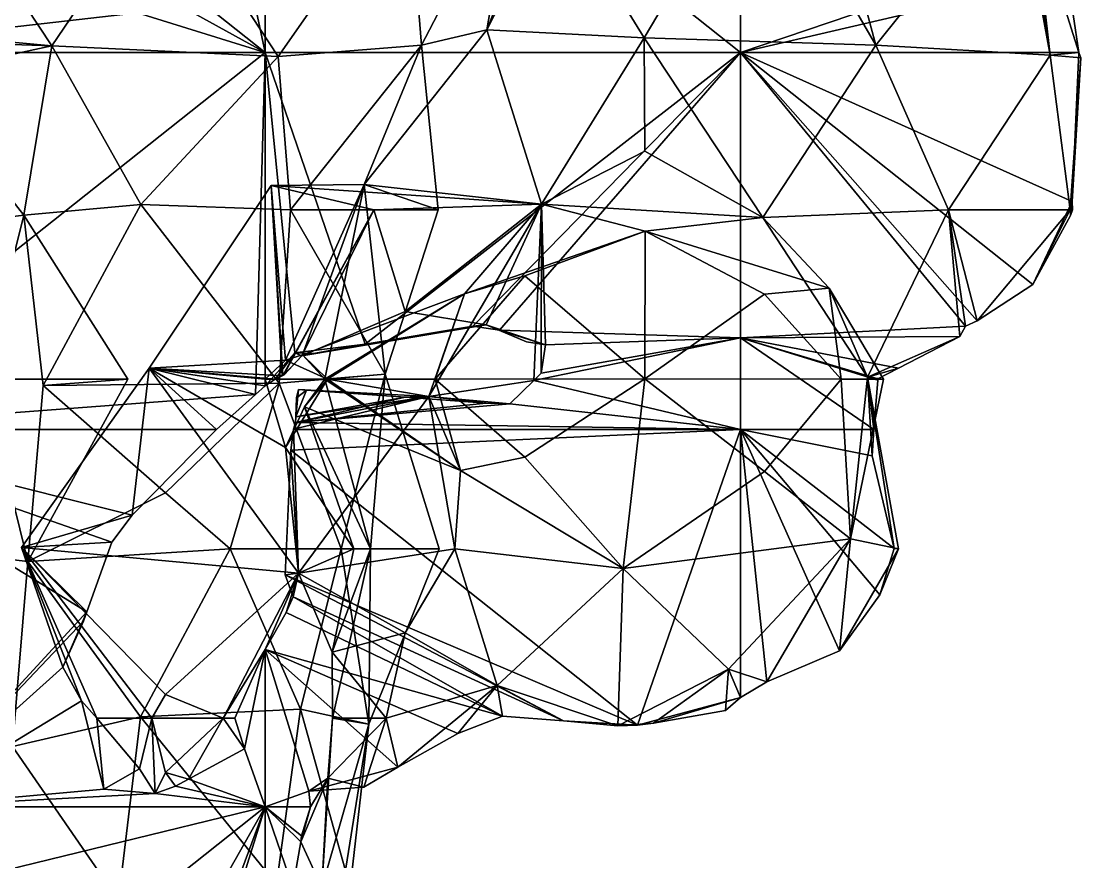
# Model space of a CAD drawing. Extents: x 290034 to 295698, y 4553723 to 4561693.
# Drawn here: x 291694.3 to 291805.8, y 4553867.1 to 4553955.6 of the extents above; entities that cross this region are included whole.
import ezdxf

# ---------------------------------------------------------------- set-up
doc = ezdxf.new("R2010")
doc.units = 0
doc.layers.add('Au_ppm_Pref_-_0_2', color=7, linetype='CONTINUOUS')

msp = doc.modelspace()

# ---------------------------------------------------------------- linework, layer by layer
at = {"layer": 'Au_ppm_Pref_-_0_2'}
for points in [[(291716.28, 4553969.71, 1876.67), (291720, 4553991.97, 1881.68), (291720, 4553952.28, 1871.32)], [(291720, 4553991.97, 1881.68), (291770, 4553991.97, 1886.51), (291770, 4553952.28, 1872.16)], [(291770, 4553952.28, 1872.16), (291720, 4553952.28, 1871.32), (291720, 4553991.97, 1881.68)], [(291805.04, 4553964.16, 1872.38), (291770, 4553952.28, 1872.16), (291770, 4553991.97, 1886.51)], [(291684.56, 4553954.14, 1847.41), (291697.54, 4553952.95, 1843.13), (291683.78, 4553973.8, 1841.72)], [(291697.54, 4553952.95, 1843.13), (291709.25, 4553970.26, 1840.81), (291683.78, 4553973.8, 1841.72)], [(291759.88, 4553953.8, 1858.58), (291771.97, 4553974.21, 1858.28), (291749.59, 4553970.48, 1857.65)], [(291784.23, 4553953.02, 1859.07), (291771.97, 4553974.21, 1858.28), (291759.88, 4553953.8, 1858.58)], [(291784.23, 4553953.02, 1859.07), (291779.32, 4553971.34, 1855.8), (291771.97, 4553974.21, 1858.28)], [(291734.98, 4553971.29, 1841.17), (291709.25, 4553970.26, 1840.81), (291721.35, 4553951.85, 1842.37)], [(291734.98, 4553971.29, 1841.17), (291721.35, 4553951.85, 1842.37), (291736.44, 4553953.05, 1846.99)], [(291734.98, 4553971.29, 1841.17), (291736.44, 4553953.05, 1846.99), (291746.29, 4553971.97, 1847.27)], [(291743.32, 4553954.66, 1853.8), (291746.29, 4553971.97, 1847.27), (291736.44, 4553953.05, 1846.99)], [(291751.84, 4553971.34, 1853.07), (291746.29, 4553971.97, 1847.27), (291743.32, 4553954.66, 1853.8)], [(291751.84, 4553971.34, 1853.07), (291743.32, 4553954.66, 1853.8), (291749.59, 4553970.48, 1857.65)], [(291784.23, 4553953.02, 1859.07), (291798.99, 4553971.47, 1858.6), (291779.32, 4553971.34, 1855.8)], [(291784.23, 4553953.02, 1859.07), (291802.58, 4553951.97, 1863.88), (291798.99, 4553971.47, 1858.6)], [(291800.38, 4553971.34, 1864.95), (291798.99, 4553971.47, 1858.6), (291802.58, 4553951.97, 1863.88)], [(291799.53, 4553971.57, 1871.09), (291802.58, 4553951.97, 1863.88), (291805.58, 4553952.28, 1868.03)], [(291799.53, 4553971.57, 1871.09), (291805.58, 4553952.28, 1868.03), (291804.39, 4553960.28, 1871.06)], [(291800.38, 4553971.34, 1864.95), (291802.58, 4553951.97, 1863.88), (291799.53, 4553971.57, 1871.09)], [(291721.35, 4553951.85, 1842.37), (291709.25, 4553970.26, 1840.81), (291697.54, 4553952.95, 1843.13)], [(291749.59, 4553970.48, 1857.65), (291743.32, 4553954.66, 1853.8), (291759.88, 4553953.8, 1858.58)], [(291712.89, 4553957.93, 1874.32), (291716.28, 4553969.71, 1876.67), (291720, 4553952.28, 1871.32)], [(291804.39, 4553960.28, 1871.06), (291770, 4553952.28, 1872.16), (291805.04, 4553964.16, 1872.38)], [(291706.57, 4553956.45, 1872.4), (291670, 4553952.28, 1864.34), (291687.88, 4553960.2, 1872.44)], [(291805.58, 4553952.28, 1868.03), (291770, 4553952.28, 1872.16), (291804.39, 4553960.28, 1871.06)], [(291712.89, 4553957.93, 1874.32), (291720, 4553952.28, 1871.32), (291710.02, 4553957.77, 1873.82)], [(291710.02, 4553957.77, 1873.82), (291720, 4553952.28, 1871.32), (291706.57, 4553956.45, 1872.4)], [(291706.57, 4553956.45, 1872.4), (291720, 4553952.28, 1871.32), (291670, 4553952.28, 1864.34)], [(291749.08, 4553936.3, 1859.07), (291743.32, 4553954.66, 1853.8), (291730.42, 4553938.38, 1852.96)], [(291743.32, 4553954.66, 1853.8), (291736.44, 4553953.05, 1846.99), (291730.42, 4553938.38, 1852.96)], [(291749.08, 4553936.3, 1859.07), (291759.88, 4553953.8, 1858.58), (291743.32, 4553954.66, 1853.8)], [(291684.56, 4553954.14, 1847.41), (291671.09, 4553953.83, 1841.49), (291697.54, 4553952.95, 1843.13)], [(291671.09, 4553953.83, 1841.49), (291683.08, 4553949.85, 1835.89), (291697.54, 4553952.95, 1843.13)], [(291749.08, 4553936.3, 1859.07), (291759.92, 4553941.9, 1855.14), (291759.88, 4553953.8, 1858.58)], [(291784.23, 4553953.02, 1859.07), (291759.88, 4553953.8, 1858.58), (291772.36, 4553934.92, 1858.27)], [(291759.88, 4553953.8, 1858.58), (291759.92, 4553941.9, 1855.14), (291772.36, 4553934.92, 1858.27)], [(291718.98, 4553916.29, 1864.66), (291670, 4553912.6, 1870.48), (291720, 4553952.28, 1871.32)], [(291670, 4553912.6, 1870.48), (291670, 4553952.28, 1864.34), (291720, 4553952.28, 1871.32)], [(291694.62, 4553935.14, 1835.57), (291697.54, 4553952.95, 1843.13), (291683.08, 4553949.85, 1835.89)], [(291694.62, 4553935.14, 1835.57), (291706.91, 4553936.29, 1842.81), (291697.54, 4553952.95, 1843.13)], [(291697.54, 4553952.95, 1843.13), (291706.91, 4553936.29, 1842.81), (291721.35, 4553951.85, 1842.37)], [(291718.98, 4553916.29, 1864.66), (291720, 4553952.28, 1871.32), (291720, 4553917.22, 1864.7)], [(291720, 4553917.22, 1864.7), (291720, 4553952.28, 1871.32), (291723.13, 4553920.67, 1865.4)], [(291730.53, 4553921.58, 1865.7), (291723.13, 4553920.67, 1865.4), (291720, 4553952.28, 1871.32)], [(291730.53, 4553921.58, 1865.7), (291720, 4553952.28, 1871.32), (291770, 4553952.28, 1872.16)], [(291722.66, 4553935.71, 1844.59), (291736.44, 4553953.05, 1846.99), (291721.35, 4553951.85, 1842.37)], [(291738.2, 4553935.71, 1847.13), (291736.44, 4553953.05, 1846.99), (291722.66, 4553935.71, 1844.59)], [(291730.42, 4553938.38, 1852.96), (291736.44, 4553953.05, 1846.99), (291738.2, 4553935.71, 1847.13)], [(291770, 4553952.28, 1872.16), (291741.84, 4553923.48, 1865.67), (291730.53, 4553921.58, 1865.7)], [(291741.84, 4553923.48, 1865.67), (291770, 4553952.28, 1872.16), (291744.65, 4553923.07, 1865.42)], [(291770, 4553952.28, 1872.16), (291770, 4553922.27, 1863.97), (291744.65, 4553923.07, 1865.42)], [(291770, 4553952.28, 1872.16), (291794.89, 4553924.05, 1866.56), (291793.67, 4553923.47, 1866.3)], [(291770, 4553952.28, 1872.16), (291800.76, 4553927.87, 1868.1), (291794.89, 4553924.05, 1866.56)], [(291770, 4553952.28, 1872.16), (291793.67, 4553923.47, 1866.3), (291770, 4553922.27, 1863.97)], [(291770, 4553952.28, 1872.16), (291805.58, 4553952.28, 1868.03), (291804.87, 4553936.58, 1867.79)], [(291800.76, 4553927.87, 1868.1), (291770, 4553952.28, 1872.16), (291804.87, 4553936.58, 1867.79)], [(291784.23, 4553953.02, 1859.07), (291772.36, 4553934.92, 1858.27), (291791.88, 4553935.71, 1863.92)], [(291784.23, 4553953.02, 1859.07), (291791.88, 4553935.71, 1863.92), (291802.58, 4553951.97, 1863.88)], [(291805.58, 4553952.28, 1868.03), (291802.58, 4553951.97, 1863.88), (291805.79, 4553951.71, 1867.99)], [(291804.87, 4553936.58, 1867.79), (291805.58, 4553952.28, 1868.03), (291805.79, 4553951.71, 1867.99)], [(291721.35, 4553951.85, 1842.37), (291706.91, 4553936.29, 1842.81), (291722.66, 4553935.71, 1844.59)], [(291791.88, 4553935.71, 1863.92), (291804.68, 4553935.71, 1867.6), (291802.58, 4553951.97, 1863.88)], [(291802.58, 4553951.97, 1863.88), (291804.68, 4553935.71, 1867.6), (291805.79, 4553951.71, 1867.99)], [(291804.87, 4553936.58, 1867.79), (291805.79, 4553951.71, 1867.99), (291804.68, 4553935.71, 1867.6)], [(291694.62, 4553935.14, 1835.57), (291683.08, 4553949.85, 1835.89), (291682.73, 4553933.66, 1829.63)], [(291749.08, 4553936.3, 1859.07), (291772.36, 4553934.92, 1858.27), (291759.92, 4553941.9, 1855.14)], [(291720.61, 4553938.28, 1858.81), (291707.81, 4553919.05, 1858.78), (291721.8, 4553918.25, 1864.92)], [(291722.12, 4553919.92, 1853.75), (291707.81, 4553919.05, 1858.78), (291720.61, 4553938.28, 1858.81)], [(291749.08, 4553936.3, 1859.07), (291730.42, 4553938.38, 1852.96), (291720.61, 4553938.28, 1858.81)], [(291730.42, 4553938.38, 1852.96), (291722.12, 4553919.92, 1853.75), (291720.61, 4553938.28, 1858.81)], [(291721.86, 4553918.3, 1864.93), (291720.61, 4553938.28, 1858.81), (291721.8, 4553918.25, 1864.92)], [(291731.41, 4553935.71, 1863.39), (291720.61, 4553938.28, 1858.81), (291721.86, 4553918.3, 1864.93)], [(291749.08, 4553936.3, 1859.07), (291720.61, 4553938.28, 1858.81), (291731.41, 4553935.71, 1863.39)], [(291730.42, 4553938.38, 1852.96), (291723.93, 4553920.45, 1853.07), (291722.12, 4553919.92, 1853.75)], [(291730.42, 4553938.38, 1852.96), (291726.28, 4553917.89, 1851.11), (291723.93, 4553920.45, 1853.07)], [(291730.42, 4553938.38, 1852.96), (291732.63, 4553918.44, 1847.13), (291726.28, 4553917.89, 1851.11)], [(291730.42, 4553938.38, 1852.96), (291738.2, 4553935.71, 1847.13), (291732.63, 4553918.44, 1847.13)], [(291694.62, 4553935.14, 1835.57), (291696.66, 4553917.25, 1841.47), (291706.91, 4553936.29, 1842.81)], [(291696.66, 4553917.25, 1841.47), (291721.46, 4553917.47, 1841.65), (291706.91, 4553936.29, 1842.81)], [(291722.66, 4553935.71, 1844.59), (291706.91, 4553936.29, 1842.81), (291721.46, 4553917.47, 1841.65)], [(291732.63, 4553918.44, 1847.13), (291722.66, 4553935.71, 1844.59), (291721.46, 4553917.47, 1841.65)], [(291731.41, 4553935.71, 1863.39), (291721.86, 4553918.3, 1864.93), (291721.91, 4553918.34, 1864.94)], [(291731.41, 4553935.71, 1863.39), (291721.91, 4553918.34, 1864.94), (291723.87, 4553920.37, 1864.95)], [(291738.2, 4553935.71, 1847.13), (291722.66, 4553935.71, 1844.59), (291732.63, 4553918.44, 1847.13)], [(291731.41, 4553935.71, 1863.39), (291723.87, 4553920.37, 1864.95), (291734.72, 4553925.03, 1861.39)], [(291749.08, 4553936.3, 1859.07), (291731.41, 4553935.71, 1863.39), (291734.72, 4553925.03, 1861.39)], [(291749.08, 4553936.3, 1859.07), (291734.72, 4553925.03, 1861.39), (291743.26, 4553923.63, 1864.95)], [(291749.08, 4553936.3, 1859.07), (291748.25, 4553917.77, 1863.8), (291737.23, 4553916.08, 1858.96)], [(291749.08, 4553936.3, 1859.07), (291737.23, 4553916.08, 1858.96), (291740.97, 4553926.87, 1853.07)], [(291749.08, 4553936.3, 1859.07), (291740.97, 4553926.87, 1853.07), (291759.97, 4553933.48, 1852.59)], [(291749.5, 4553921.5, 1864.76), (291749.08, 4553936.3, 1859.07), (291743.26, 4553923.63, 1864.95)], [(291749.08, 4553936.3, 1859.07), (291749.03, 4553918.52, 1863.97), (291748.25, 4553917.77, 1863.8)], [(291749.08, 4553936.3, 1859.07), (291749.04, 4553918.55, 1863.97), (291749.03, 4553918.52, 1863.97)], [(291749.04, 4553918.55, 1863.97), (291749.08, 4553936.3, 1859.07), (291749.5, 4553921.5, 1864.76)], [(291749.08, 4553936.3, 1859.07), (291759.97, 4553933.48, 1852.59), (291772.36, 4553934.92, 1858.27)], [(291791.88, 4553935.71, 1863.92), (291772.36, 4553934.92, 1858.27), (291783.34, 4553918.13, 1859.35)], [(291791.88, 4553935.71, 1863.92), (291783.34, 4553918.13, 1859.35), (291793.07, 4553922.41, 1865.96)], [(291791.88, 4553935.71, 1863.92), (291793.07, 4553922.41, 1865.96), (291793.67, 4553923.47, 1866.3)], [(291791.88, 4553935.71, 1863.92), (291793.67, 4553923.47, 1866.3), (291794.89, 4553924.05, 1866.56)], [(291794.89, 4553924.05, 1866.56), (291804.68, 4553935.71, 1867.6), (291791.88, 4553935.71, 1863.92)], [(291804.68, 4553935.71, 1867.6), (291794.89, 4553924.05, 1866.56), (291800.76, 4553927.87, 1868.1)], [(291800.76, 4553927.87, 1868.1), (291804.87, 4553936.58, 1867.79), (291804.71, 4553935.13, 1867.78)], [(291804.71, 4553935.13, 1867.78), (291804.68, 4553935.71, 1867.6), (291800.76, 4553927.87, 1868.1)], [(291804.68, 4553935.71, 1867.6), (291804.91, 4553935.71, 1867.77), (291804.87, 4553936.58, 1867.79)], [(291804.91, 4553935.71, 1867.77), (291804.68, 4553935.71, 1867.6), (291804.71, 4553935.13, 1867.78)], [(291804.87, 4553936.58, 1867.79), (291804.91, 4553935.71, 1867.77), (291804.71, 4553935.13, 1867.78)], [(291694.62, 4553935.14, 1835.57), (291682.73, 4553933.66, 1829.63), (291690.29, 4553917.89, 1829.69)], [(291694.62, 4553935.14, 1835.57), (291690.29, 4553917.89, 1829.69), (291705.54, 4553917.89, 1835.25)], [(291694.62, 4553935.14, 1835.57), (291705.54, 4553917.89, 1835.25), (291696.66, 4553917.25, 1841.47)], [(291779.31, 4553927.49, 1853.07), (291772.36, 4553934.92, 1858.27), (291759.97, 4553933.48, 1852.59)], [(291783.34, 4553918.13, 1859.35), (291772.36, 4553934.92, 1858.27), (291779.31, 4553927.49, 1853.07)], [(291759.97, 4553933.48, 1852.59), (291740.97, 4553926.87, 1853.07), (291747.32, 4553928.76, 1849.45)], [(291759.97, 4553933.48, 1852.59), (291747.32, 4553928.76, 1849.45), (291759.93, 4553917.95, 1846.98)], [(291759.97, 4553933.48, 1852.59), (291759.93, 4553917.95, 1846.98), (291772.52, 4553926.84, 1850.09)], [(291779.31, 4553927.49, 1853.07), (291759.97, 4553933.48, 1852.59), (291772.52, 4553926.84, 1850.09)], [(291740.97, 4553926.87, 1853.07), (291737.89, 4553917.89, 1848.62), (291747.32, 4553928.76, 1849.45)], [(291747.32, 4553928.76, 1849.45), (291737.89, 4553917.89, 1848.62), (291759.93, 4553917.95, 1846.98)], [(291740.97, 4553926.87, 1853.07), (291726.54, 4553917.89, 1855.15), (291723.93, 4553920.45, 1853.07)], [(291740.97, 4553926.87, 1853.07), (291723.93, 4553920.45, 1853.07), (291726.28, 4553917.89, 1851.11)], [(291740.97, 4553926.87, 1853.07), (291726.28, 4553917.89, 1851.11), (291737.89, 4553917.89, 1848.62)], [(291740.97, 4553926.87, 1853.07), (291737.23, 4553916.08, 1858.96), (291726.54, 4553917.89, 1855.15)], [(291780.6, 4553917.89, 1849.26), (291772.52, 4553926.84, 1850.09), (291759.93, 4553917.95, 1846.98)], [(291779.31, 4553927.49, 1853.07), (291772.52, 4553926.84, 1850.09), (291780.6, 4553917.89, 1849.26)], [(291779.31, 4553927.49, 1853.07), (291785.03, 4553917.89, 1853.07), (291783.34, 4553918.13, 1859.35)], [(291779.31, 4553927.49, 1853.07), (291780.6, 4553917.89, 1849.26), (291785.03, 4553917.89, 1853.07)], [(291734.72, 4553925.03, 1861.39), (291723.87, 4553920.37, 1864.95), (291743.26, 4553923.63, 1864.95)], [(291730.53, 4553921.58, 1865.7), (291743.26, 4553923.63, 1864.95), (291723.87, 4553920.37, 1864.95)], [(291743.26, 4553923.63, 1864.95), (291730.53, 4553921.58, 1865.7), (291741.84, 4553923.48, 1865.67)], [(291744.65, 4553923.07, 1865.42), (291743.26, 4553923.63, 1864.95), (291741.84, 4553923.48, 1865.67)], [(291743.26, 4553923.63, 1864.95), (291744.65, 4553923.07, 1865.42), (291747.5, 4553921.85, 1864.95)], [(291749.5, 4553921.5, 1864.76), (291743.26, 4553923.63, 1864.95), (291747.5, 4553921.85, 1864.95)], [(291770, 4553922.27, 1863.97), (291793.67, 4553923.47, 1866.3), (291793.07, 4553922.41, 1865.96)], [(291747.5, 4553921.85, 1864.95), (291744.65, 4553923.07, 1865.42), (291749.5, 4553921.5, 1864.76)], [(291744.65, 4553923.07, 1865.42), (291770, 4553922.27, 1863.97), (291749.5, 4553921.5, 1864.76)], [(291748.25, 4553917.77, 1863.8), (291749.03, 4553918.52, 1863.97), (291770, 4553922.27, 1863.97)], [(291748.25, 4553917.77, 1863.8), (291770, 4553922.27, 1863.97), (291770, 4553912.6, 1861.33)], [(291749.03, 4553918.52, 1863.97), (291749.04, 4553918.55, 1863.97), (291770, 4553922.27, 1863.97)], [(291749.5, 4553921.5, 1864.76), (291770, 4553922.27, 1863.97), (291749.04, 4553918.55, 1863.97)], [(291770, 4553922.27, 1863.97), (291793.07, 4553922.41, 1865.96), (291786.62, 4553919.06, 1864.5)], [(291784.44, 4553917.81, 1863.97), (291784.03, 4553912.6, 1862.51), (291770, 4553922.27, 1863.97)], [(291784.03, 4553912.6, 1862.51), (291770, 4553912.6, 1861.33), (291770, 4553922.27, 1863.97)], [(291784.45, 4553917.93, 1864.01), (291784.44, 4553917.81, 1863.97), (291770, 4553922.27, 1863.97)], [(291786.62, 4553919.06, 1864.5), (291784.45, 4553917.93, 1864.01), (291770, 4553922.27, 1863.97)], [(291793.07, 4553922.41, 1865.96), (291783.34, 4553918.13, 1859.35), (291786.62, 4553919.06, 1864.5)], [(291730.53, 4553921.58, 1865.7), (291725.07, 4553920.62, 1865.43), (291723.13, 4553920.67, 1865.4)], [(291725.07, 4553920.62, 1865.43), (291730.53, 4553921.58, 1865.7), (291723.87, 4553920.37, 1864.95)], [(291721.05, 4553917.91, 1864.84), (291720, 4553917.22, 1864.7), (291723.13, 4553920.67, 1865.4)], [(291723.13, 4553920.67, 1865.4), (291721.91, 4553918.34, 1864.94), (291721.05, 4553917.91, 1864.84)], [(291721.98, 4553918.37, 1864.95), (291721.91, 4553918.34, 1864.94), (291723.13, 4553920.67, 1865.4)], [(291723.87, 4553920.37, 1864.95), (291721.91, 4553918.34, 1864.94), (291721.98, 4553918.37, 1864.95)], [(291721.98, 4553918.37, 1864.95), (291723.13, 4553920.67, 1865.4), (291723.87, 4553920.37, 1864.95)], [(291723.93, 4553920.45, 1853.07), (291726.54, 4553917.89, 1855.15), (291722.12, 4553919.92, 1853.75)], [(291723.13, 4553920.67, 1865.4), (291725.07, 4553920.62, 1865.43), (291723.87, 4553920.37, 1864.95)], [(291694.36, 4553900.21, 1858.88), (291706, 4553903.59, 1864.58), (291707.81, 4553919.05, 1858.78)], [(291694.36, 4553900.21, 1858.88), (291707.81, 4553919.05, 1858.78), (291723.49, 4553897.51, 1859.13)], [(291707.81, 4553919.05, 1858.78), (291706, 4553903.59, 1864.58), (291714.89, 4553912.6, 1864.5)], [(291722.12, 4553919.92, 1853.75), (291719.98, 4553917.89, 1854.08), (291707.81, 4553919.05, 1858.78)], [(291707.81, 4553919.05, 1858.78), (291714.89, 4553912.6, 1864.5), (291718.98, 4553916.29, 1864.66)], [(291707.81, 4553919.05, 1858.78), (291718.98, 4553916.29, 1864.66), (291720, 4553917.22, 1864.7)], [(291707.81, 4553919.05, 1858.78), (291720, 4553917.22, 1864.7), (291721.05, 4553917.91, 1864.84)], [(291707.81, 4553919.05, 1858.78), (291721.05, 4553917.91, 1864.84), (291721.8, 4553918.25, 1864.92)], [(291707.81, 4553919.05, 1858.78), (291719.98, 4553917.89, 1854.08), (291722.12, 4553910.71, 1855.46)], [(291707.81, 4553919.05, 1858.78), (291722.12, 4553910.71, 1855.46), (291723.49, 4553897.51, 1859.13)], [(291722.12, 4553919.92, 1853.75), (291726.54, 4553917.89, 1855.15), (291719.98, 4553917.89, 1854.08)], [(291786.62, 4553919.06, 1864.5), (291783.34, 4553918.13, 1859.35), (291784.45, 4553917.93, 1864.01)], [(291695.02, 4553898.72, 1835.95), (291690.29, 4553917.89, 1829.69), (291684.54, 4553899.96, 1829.27)], [(291695.02, 4553898.72, 1835.95), (291705.54, 4553917.89, 1835.25), (291690.29, 4553917.89, 1829.69)], [(291705.54, 4553917.89, 1835.25), (291695.02, 4553898.72, 1835.95), (291696.66, 4553917.25, 1841.47)], [(291726.54, 4553917.89, 1855.15), (291722.12, 4553910.71, 1855.46), (291719.98, 4553917.89, 1854.08)], [(291721.91, 4553918.34, 1864.94), (291721.86, 4553918.3, 1864.93), (291721.05, 4553917.91, 1864.84)], [(291721.8, 4553918.25, 1864.92), (291721.05, 4553917.91, 1864.84), (291721.86, 4553918.3, 1864.93)], [(291732.63, 4553918.44, 1847.13), (291721.46, 4553917.47, 1841.65), (291727.99, 4553900.07, 1841.98)], [(291726.54, 4553917.89, 1855.15), (291724.15, 4553915.01, 1853.07), (291722.12, 4553910.71, 1855.46)], [(291731.08, 4553900.07, 1851.36), (291724.15, 4553915.01, 1853.07), (291726.28, 4553917.89, 1851.11)], [(291726.54, 4553917.89, 1855.15), (291740.54, 4553908.31, 1853.07), (291724.15, 4553915.01, 1853.07)], [(291740.54, 4553908.31, 1853.07), (291726.28, 4553917.89, 1851.11), (291724.15, 4553915.01, 1853.07)], [(291731.08, 4553900.07, 1851.36), (291726.28, 4553917.89, 1851.11), (291732.63, 4553918.44, 1847.13)], [(291740.54, 4553908.31, 1853.07), (291737.89, 4553917.89, 1848.62), (291726.28, 4553917.89, 1851.11)], [(291726.54, 4553917.89, 1855.15), (291737.23, 4553916.08, 1858.96), (291740.54, 4553908.31, 1853.07)], [(291738.3, 4553900.07, 1847.13), (291732.63, 4553918.44, 1847.13), (291727.99, 4553900.07, 1841.98)], [(291732.63, 4553918.44, 1847.13), (291738.3, 4553900.07, 1847.13), (291731.08, 4553900.07, 1851.36)], [(291745.74, 4553915.31, 1863.25), (291737.23, 4553916.08, 1858.96), (291748.25, 4553917.77, 1863.8)], [(291737.89, 4553917.89, 1848.62), (291747.32, 4553909.72, 1850.35), (291759.93, 4553917.95, 1846.98)], [(291740.54, 4553908.31, 1853.07), (291747.32, 4553909.72, 1850.35), (291737.89, 4553917.89, 1848.62)], [(291745.74, 4553915.31, 1863.25), (291748.25, 4553917.77, 1863.8), (291770, 4553912.6, 1861.33)], [(291747.32, 4553909.72, 1850.35), (291757.66, 4553898, 1851.98), (291759.93, 4553917.95, 1846.98)], [(291772.52, 4553908.18, 1849.83), (291759.93, 4553917.95, 1846.98), (291757.66, 4553898, 1851.98)], [(291772.52, 4553908.18, 1849.83), (291780.6, 4553917.89, 1849.26), (291759.93, 4553917.95, 1846.98)], [(291781.57, 4553901.11, 1853.4), (291780.6, 4553917.89, 1849.26), (291772.52, 4553908.18, 1849.83)], [(291781.57, 4553901.11, 1853.4), (291785.03, 4553917.89, 1853.07), (291780.6, 4553917.89, 1849.26)], [(291785.03, 4553917.89, 1853.07), (291781.57, 4553901.11, 1853.4), (291783.34, 4553918.13, 1859.35)], [(291783.34, 4553918.13, 1859.35), (291781.57, 4553901.11, 1853.4), (291786.63, 4553900.07, 1859.01)], [(291784.03, 4553912.6, 1862.51), (291783.34, 4553918.13, 1859.35), (291783.86, 4553909.83, 1861.98)], [(291784.44, 4553917.81, 1863.97), (291783.34, 4553918.13, 1859.35), (291784.03, 4553912.6, 1862.51)], [(291784.45, 4553917.93, 1864.01), (291783.34, 4553918.13, 1859.35), (291784.44, 4553917.81, 1863.97)], [(291783.86, 4553909.83, 1861.98), (291783.34, 4553918.13, 1859.35), (291786.16, 4553900.08, 1860.32)], [(291783.34, 4553918.13, 1859.35), (291786.63, 4553900.07, 1859.01), (291786.16, 4553900.08, 1860.32)], [(291696.66, 4553917.25, 1841.47), (291695.02, 4553898.72, 1835.95), (291709.52, 4553905.95, 1839.23)], [(291696.66, 4553917.25, 1841.47), (291709.52, 4553905.95, 1839.23), (291721.46, 4553917.47, 1841.65)], [(291709.52, 4553905.95, 1839.23), (291716.32, 4553900.07, 1837.98), (291721.46, 4553917.47, 1841.65)], [(291727.99, 4553900.07, 1841.98), (291721.46, 4553917.47, 1841.65), (291716.32, 4553900.07, 1837.98)], [(291723.29, 4553915.95, 1864.51), (291723.21, 4553913.96, 1863.97), (291723.5, 4553916.82, 1864.68)], [(291723.21, 4553913.96, 1863.97), (291737.23, 4553916.08, 1858.96), (291723.5, 4553916.82, 1864.68)], [(291723.21, 4553913.96, 1863.97), (291724.33, 4553916.75, 1864.68), (291734.73, 4553916.01, 1863.97)], [(291723.29, 4553915.95, 1864.51), (291724.33, 4553916.75, 1864.68), (291723.21, 4553913.96, 1863.97)], [(291723.29, 4553915.95, 1864.51), (291723.5, 4553916.82, 1864.68), (291724.33, 4553916.75, 1864.68)], [(291724.33, 4553916.75, 1864.68), (291723.5, 4553916.82, 1864.68), (291734.73, 4553916.01, 1863.97)], [(291723.5, 4553916.82, 1864.68), (291737.23, 4553916.08, 1858.96), (291734.73, 4553916.01, 1863.97)], [(291714.89, 4553912.6, 1864.5), (291670, 4553912.6, 1870.48), (291718.98, 4553916.29, 1864.66)], [(291722.99, 4553912.65, 1863.68), (291737.23, 4553916.08, 1858.96), (291723.19, 4553913.34, 1863.8)], [(291722.99, 4553912.65, 1863.68), (291723.49, 4553897.51, 1859.13), (291737.23, 4553916.08, 1858.96)], [(291737.23, 4553916.08, 1858.96), (291723.21, 4553913.96, 1863.97), (291723.19, 4553913.34, 1863.8)], [(291734.73, 4553916.01, 1863.97), (291743.26, 4553915.39, 1863.39), (291723.19, 4553913.34, 1863.8)], [(291723.21, 4553913.96, 1863.97), (291734.73, 4553916.01, 1863.97), (291723.19, 4553913.34, 1863.8)], [(291737.23, 4553916.08, 1858.96), (291723.49, 4553897.51, 1859.13), (291739.95, 4553900.07, 1855.54)], [(291734.73, 4553916.01, 1863.97), (291737.23, 4553916.08, 1858.96), (291743.26, 4553915.39, 1863.39)], [(291737.23, 4553916.08, 1858.96), (291745.74, 4553915.31, 1863.25), (291743.26, 4553915.39, 1863.39)], [(291737.23, 4553916.08, 1858.96), (291739.95, 4553900.07, 1855.54), (291740.54, 4553908.31, 1853.07)], [(291722.12, 4553910.71, 1855.46), (291724.15, 4553915.01, 1853.07), (291729.32, 4553900.07, 1853.07)], [(291723.19, 4553913.34, 1863.8), (291743.26, 4553915.39, 1863.39), (291745.74, 4553915.31, 1863.25)], [(291723.19, 4553913.34, 1863.8), (291745.74, 4553915.31, 1863.25), (291770, 4553912.6, 1861.33)], [(291731.08, 4553900.07, 1851.36), (291729.32, 4553900.07, 1853.07), (291724.15, 4553915.01, 1853.07)], [(291723.19, 4553913.34, 1863.8), (291722.98, 4553912.6, 1863.67), (291722.99, 4553912.65, 1863.68)], [(291770, 4553912.6, 1861.33), (291722.98, 4553912.6, 1863.67), (291723.19, 4553913.34, 1863.8)], [(291701.24, 4553893.44, 1863.97), (291670, 4553912.6, 1870.48), (291703.88, 4553900.78, 1864.52)], [(291703.88, 4553900.78, 1864.52), (291670, 4553912.6, 1870.48), (291706, 4553903.59, 1864.58)], [(291682.33, 4553872.91, 1863.97), (291670, 4553912.6, 1870.48), (291701.24, 4553893.44, 1863.97)], [(291706, 4553903.59, 1864.58), (291670, 4553912.6, 1870.48), (291714.89, 4553912.6, 1864.5)], [(291722.98, 4553912.6, 1863.67), (291770, 4553912.6, 1861.33), (291722.71, 4553910.45, 1863.28)], [(291770, 4553912.6, 1861.33), (291759.18, 4553881.5, 1855.96), (291722.71, 4553910.45, 1863.28)], [(291722.71, 4553910.45, 1863.28), (291723.49, 4553897.51, 1859.13), (291722.98, 4553912.6, 1863.67)], [(291723.49, 4553897.51, 1859.13), (291722.99, 4553912.65, 1863.68), (291722.98, 4553912.6, 1863.67)], [(291770, 4553912.6, 1861.33), (291770, 4553884.43, 1855.97), (291759.18, 4553881.5, 1855.96)], [(291770, 4553884.43, 1855.97), (291770, 4553912.6, 1861.33), (291772.77, 4553886.07, 1856.52)], [(291780.42, 4553889.34, 1857.79), (291772.77, 4553886.07, 1856.52), (291770, 4553912.6, 1861.33)], [(291780.42, 4553889.34, 1857.79), (291770, 4553912.6, 1861.33), (291784.64, 4553895.24, 1859.27)], [(291784.64, 4553895.24, 1859.27), (291770, 4553912.6, 1861.33), (291786.16, 4553900.08, 1860.32)], [(291786.16, 4553900.08, 1860.32), (291770, 4553912.6, 1861.33), (291783.86, 4553909.83, 1861.98)], [(291783.86, 4553909.83, 1861.98), (291770, 4553912.6, 1861.33), (291784.03, 4553912.6, 1862.51)], [(291759.18, 4553881.5, 1855.96), (291722.11, 4553897.33, 1860.07), (291722.71, 4553910.45, 1863.28)], [(291723.49, 4553897.51, 1859.13), (291722.71, 4553910.45, 1863.28), (291722.11, 4553897.33, 1860.07)], [(291722.12, 4553910.71, 1855.46), (291729.32, 4553900.07, 1853.07), (291723.49, 4553897.51, 1859.13)], [(291747.32, 4553909.72, 1850.35), (291740.54, 4553908.31, 1853.07), (291757.66, 4553898, 1851.98)], [(291740.54, 4553908.31, 1853.07), (291739.95, 4553900.07, 1855.54), (291757.66, 4553898, 1851.98)], [(291781.57, 4553901.11, 1853.4), (291772.52, 4553908.18, 1849.83), (291757.66, 4553898, 1851.98)], [(291709.52, 4553905.95, 1839.23), (291695.02, 4553898.72, 1835.95), (291716.32, 4553900.07, 1837.98)], [(291694.36, 4553900.21, 1858.88), (291703.88, 4553900.78, 1864.52), (291706, 4553903.59, 1864.58)], [(291768.72, 4553887.4, 1854.6), (291781.57, 4553901.11, 1853.4), (291757.66, 4553898, 1851.98)], [(291781.57, 4553901.11, 1853.4), (291768.72, 4553887.4, 1854.6), (291772.77, 4553886.07, 1856.52)], [(291780.42, 4553889.34, 1857.79), (291781.57, 4553901.11, 1853.4), (291772.77, 4553886.07, 1856.52)], [(291786.63, 4553900.07, 1859.01), (291781.57, 4553901.11, 1853.4), (291780.42, 4553889.34, 1857.79)], [(291695.02, 4553898.72, 1835.95), (291684.54, 4553899.96, 1829.27), (291693.43, 4553879.27, 1830.26)], [(291703.88, 4553900.78, 1864.52), (291694.36, 4553900.21, 1858.88), (291701.24, 4553893.44, 1863.97)], [(291694.36, 4553900.21, 1858.88), (291700.68, 4553884.09, 1861.9), (291698.72, 4553887.63, 1863.28)], [(291694.36, 4553900.21, 1858.88), (291702.29, 4553882.25, 1859.01), (291700.68, 4553884.09, 1861.9)], [(291701.24, 4553893.44, 1863.97), (291694.36, 4553900.21, 1858.88), (291698.72, 4553887.63, 1863.28)], [(291694.36, 4553900.21, 1858.88), (291708.09, 4553882.25, 1858.33), (291702.29, 4553882.25, 1859.01)], [(291694.36, 4553900.21, 1858.88), (291709.52, 4553884.73, 1858.18), (291708.09, 4553882.25, 1858.33)], [(291694.36, 4553900.21, 1858.88), (291723.49, 4553897.51, 1859.13), (291709.52, 4553884.73, 1858.18)], [(291695.02, 4553898.72, 1835.95), (291706.88, 4553882.38, 1836.01), (291716.32, 4553900.07, 1837.98)], [(291716.32, 4553900.07, 1837.98), (291706.88, 4553882.38, 1836.01), (291723.7, 4553883.19, 1840.75)], [(291727.99, 4553900.07, 1841.98), (291716.32, 4553900.07, 1837.98), (291723.7, 4553883.19, 1840.75)], [(291723.49, 4553897.51, 1859.13), (291734.72, 4553891.24, 1856.01), (291739.95, 4553900.07, 1855.54)], [(291723.49, 4553897.51, 1859.13), (291729.32, 4553900.07, 1853.07), (291727.03, 4553889.2, 1853.07)], [(291730.9, 4553881.63, 1847.13), (291727.99, 4553900.07, 1841.98), (291723.7, 4553883.19, 1840.75)], [(291731.08, 4553900.07, 1851.36), (291727.09, 4553882.25, 1850.73), (291727.03, 4553889.2, 1853.07)], [(291731.08, 4553900.07, 1851.36), (291727.03, 4553889.2, 1853.07), (291729.32, 4553900.07, 1853.07)], [(291731.08, 4553900.07, 1851.36), (291730.9, 4553881.63, 1847.13), (291727.09, 4553882.25, 1850.73)], [(291730.9, 4553881.63, 1847.13), (291738.3, 4553900.07, 1847.13), (291727.99, 4553900.07, 1841.98)], [(291738.3, 4553900.07, 1847.13), (291730.9, 4553881.63, 1847.13), (291731.08, 4553900.07, 1851.36)], [(291744.4, 4553885.68, 1855.59), (291739.95, 4553900.07, 1855.54), (291734.72, 4553891.24, 1856.01)], [(291744.4, 4553885.68, 1855.59), (291757.66, 4553898, 1851.98), (291739.95, 4553900.07, 1855.54)], [(291786.63, 4553900.07, 1859.01), (291780.42, 4553889.34, 1857.79), (291784.64, 4553895.24, 1859.27)], [(291786.16, 4553900.08, 1860.32), (291786.63, 4553900.07, 1859.01), (291784.64, 4553895.24, 1859.27)], [(291695.02, 4553898.72, 1835.95), (291693.43, 4553879.27, 1830.26), (291706.88, 4553882.38, 1836.01)], [(291757.66, 4553898, 1851.98), (291744.4, 4553885.68, 1855.59), (291757.1, 4553881.45, 1855.96)], [(291757.66, 4553898, 1851.98), (291757.1, 4553881.45, 1855.96), (291768.72, 4553887.4, 1854.6)], [(291723.49, 4553897.51, 1859.13), (291715.58, 4553882.25, 1856.15), (291709.52, 4553884.73, 1858.18)], [(291723.49, 4553897.51, 1859.13), (291720, 4553889.49, 1858.16), (291715.58, 4553882.25, 1856.15)], [(291723.49, 4553897.51, 1859.13), (291722.22, 4553893.37, 1859.1), (291720, 4553889.49, 1858.16)], [(291722.93, 4553895.02, 1859.5), (291723.49, 4553897.51, 1859.13), (291722.11, 4553897.33, 1860.07)], [(291722.11, 4553897.33, 1860.07), (291751.38, 4553881.97, 1856.12), (291722.93, 4553895.02, 1859.5)], [(291759.18, 4553881.5, 1855.96), (291751.38, 4553881.97, 1856.12), (291722.11, 4553897.33, 1860.07)], [(291723.49, 4553897.51, 1859.13), (291722.93, 4553895.02, 1859.5), (291722.22, 4553893.37, 1859.1)], [(291723.49, 4553897.51, 1859.13), (291727.03, 4553889.2, 1853.07), (291734.72, 4553891.24, 1856.01)], [(291722.93, 4553895.02, 1859.5), (291744.95, 4553882.47, 1856.28), (291722.22, 4553893.37, 1859.1)], [(291722.93, 4553895.02, 1859.5), (291751.38, 4553881.97, 1856.12), (291744.95, 4553882.47, 1856.28)], [(291700.88, 4553892.46, 1863.9), (291682.33, 4553872.91, 1863.97), (291701.24, 4553893.44, 1863.97)], [(291701.24, 4553893.44, 1863.97), (291698.72, 4553887.63, 1863.28), (291700.88, 4553892.46, 1863.9)], [(291722.22, 4553893.37, 1859.1), (291744.95, 4553882.47, 1856.28), (291720, 4553889.49, 1858.16)], [(291700.88, 4553892.46, 1863.9), (291698.72, 4553887.63, 1863.28), (291682.33, 4553872.91, 1863.97)], [(291732.73, 4553882.25, 1853.07), (291734.72, 4553891.24, 1856.01), (291727.03, 4553889.2, 1853.07)], [(291732.73, 4553882.25, 1853.07), (291744.4, 4553885.68, 1855.59), (291734.72, 4553891.24, 1856.01)], [(291715.58, 4553882.25, 1856.15), (291720, 4553889.49, 1858.16), (291716.79, 4553882.25, 1857.23)], [(291716.79, 4553882.25, 1857.23), (291720, 4553889.49, 1858.16), (291717.83, 4553879.03, 1856.17)], [(291720, 4553889.49, 1858.16), (291720, 4553872.91, 1854.1), (291717.83, 4553879.03, 1856.17)], [(291740.25, 4553880.64, 1855.86), (291733.96, 4553877.09, 1855.03), (291720, 4553889.49, 1858.16)], [(291720, 4553889.49, 1858.16), (291733.96, 4553877.09, 1855.03), (291724.58, 4553874.56, 1854.47)], [(291744.95, 4553882.47, 1856.28), (291740.25, 4553880.64, 1855.86), (291720, 4553889.49, 1858.16)], [(291724.58, 4553874.56, 1854.47), (291720, 4553872.91, 1854.1), (291720, 4553889.49, 1858.16)], [(291732.73, 4553882.25, 1853.07), (291727.03, 4553889.2, 1853.07), (291727.09, 4553882.25, 1850.73)], [(291698.72, 4553887.63, 1863.28), (291700.68, 4553884.09, 1861.9), (291682.33, 4553872.91, 1863.97)], [(291757.1, 4553881.45, 1855.96), (291760.83, 4553881.72, 1855.92), (291768.72, 4553887.4, 1854.6)], [(291768.72, 4553887.4, 1854.6), (291760.83, 4553881.72, 1855.92), (291768.42, 4553883.07, 1855.79)], [(291770, 4553884.43, 1855.97), (291768.72, 4553887.4, 1854.6), (291768.42, 4553883.07, 1855.79)], [(291772.77, 4553886.07, 1856.52), (291768.72, 4553887.4, 1854.6), (291770, 4553884.43, 1855.97)], [(291744.4, 4553885.68, 1855.59), (291732.73, 4553882.25, 1853.07), (291733.96, 4553877.09, 1855.03)], [(291740.25, 4553880.64, 1855.86), (291744.4, 4553885.68, 1855.59), (291733.96, 4553877.09, 1855.03)], [(291744.95, 4553882.47, 1856.28), (291744.4, 4553885.68, 1855.59), (291740.25, 4553880.64, 1855.86)], [(291757.1, 4553881.45, 1855.96), (291744.4, 4553885.68, 1855.59), (291751.38, 4553881.97, 1856.12)], [(291751.38, 4553881.97, 1856.12), (291744.4, 4553885.68, 1855.59), (291744.95, 4553882.47, 1856.28)], [(291708.09, 4553882.25, 1858.33), (291709.52, 4553884.73, 1858.18), (291715.58, 4553882.25, 1856.15)], [(291759.18, 4553881.5, 1855.96), (291770, 4553884.43, 1855.97), (291760.83, 4553881.72, 1855.92)], [(291760.83, 4553881.72, 1855.92), (291770, 4553884.43, 1855.97), (291768.42, 4553883.07, 1855.79)], [(291700.68, 4553884.09, 1861.9), (291703.02, 4553874.79, 1859.01), (291682.33, 4553872.91, 1863.97)], [(291700.68, 4553884.09, 1861.9), (291702.29, 4553882.25, 1859.01), (291703.02, 4553874.79, 1859.01)], [(291721.2, 4553864.79, 1836.17), (291723.7, 4553883.19, 1840.75), (291706.88, 4553882.38, 1836.01)], [(291728.93, 4553864.43, 1842.66), (291723.7, 4553883.19, 1840.75), (291721.2, 4553864.79, 1836.17)], [(291728.93, 4553864.43, 1842.66), (291730.9, 4553881.63, 1847.13), (291723.7, 4553883.19, 1840.75)], [(291704.58, 4553863.1, 1830.26), (291706.88, 4553882.38, 1836.01), (291693.43, 4553879.27, 1830.26)], [(291703.02, 4553874.79, 1859.01), (291702.29, 4553882.25, 1859.01), (291706.78, 4553876.92, 1858.55)], [(291702.29, 4553882.25, 1859.01), (291708.09, 4553882.25, 1858.33), (291706.78, 4553876.92, 1858.55)], [(291704.58, 4553863.1, 1830.26), (291721.2, 4553864.79, 1836.17), (291706.88, 4553882.38, 1836.01)], [(291708.42, 4553874.33, 1857.48), (291706.78, 4553876.92, 1858.55), (291708.09, 4553882.25, 1858.33)], [(291708.42, 4553874.33, 1857.48), (291708.09, 4553882.25, 1858.33), (291709.52, 4553876.54, 1857.1)], [(291708.09, 4553882.25, 1858.33), (291715.58, 4553882.25, 1856.15), (291709.52, 4553876.54, 1857.1)], [(291711.93, 4553875.84, 1856.93), (291709.52, 4553876.54, 1857.1), (291715.58, 4553882.25, 1856.15)], [(291711.93, 4553875.84, 1856.93), (291715.58, 4553882.25, 1856.15), (291717.83, 4553879.03, 1856.17)], [(291717.83, 4553879.03, 1856.17), (291715.58, 4553882.25, 1856.15), (291716.79, 4553882.25, 1857.23)], [(291727.09, 4553882.25, 1850.73), (291730.9, 4553881.63, 1847.13), (291725.94, 4553864.43, 1851.79)], [(291727.09, 4553882.25, 1850.73), (291725.94, 4553864.43, 1851.79), (291726.59, 4553875.93, 1853.07)], [(291732.73, 4553882.25, 1853.07), (291726.59, 4553875.93, 1853.07), (291730.38, 4553875, 1854.54)], [(291732.73, 4553882.25, 1853.07), (291727.09, 4553882.25, 1850.73), (291726.59, 4553875.93, 1853.07)], [(291733.96, 4553877.09, 1855.03), (291732.73, 4553882.25, 1853.07), (291730.38, 4553875, 1854.54)], [(291725.94, 4553864.43, 1851.79), (291730.9, 4553881.63, 1847.13), (291727.3, 4553859.01, 1848.07)], [(291728.93, 4553864.43, 1842.66), (291727.3, 4553859.01, 1848.07), (291730.9, 4553881.63, 1847.13)], [(291759.18, 4553881.5, 1855.96), (291757.1, 4553881.45, 1855.96), (291751.38, 4553881.97, 1856.12)], [(291757.1, 4553881.45, 1855.96), (291759.18, 4553881.5, 1855.96), (291760.83, 4553881.72, 1855.92)], [(291704.58, 4553863.1, 1830.26), (291693.43, 4553879.27, 1830.26), (291686.88, 4553860.22, 1826.7)], [(291717.83, 4553879.03, 1856.17), (291720, 4553872.91, 1854.1), (291711.93, 4553875.84, 1856.93)], [(291706.78, 4553876.92, 1858.55), (291708.42, 4553874.33, 1857.48), (291703.02, 4553874.79, 1859.01)], [(291708.42, 4553874.33, 1857.48), (291709.52, 4553876.54, 1857.1), (291710.55, 4553875.09, 1857.11)], [(291710.55, 4553875.09, 1857.11), (291709.52, 4553876.54, 1857.1), (291711.93, 4553875.84, 1856.93)], [(291733.96, 4553877.09, 1855.03), (291730.38, 4553875, 1854.54), (291724.58, 4553874.56, 1854.47)], [(291711.93, 4553875.84, 1856.93), (291720, 4553872.91, 1854.1), (291710.55, 4553875.09, 1857.11)], [(291723.76, 4553869.25, 1854.3), (291724.76, 4553872.91, 1854.07), (291726.59, 4553875.93, 1853.07)], [(291723.76, 4553869.25, 1854.3), (291726.59, 4553875.93, 1853.07), (291725.94, 4553864.43, 1851.79)], [(291724.76, 4553872.91, 1854.07), (291724.58, 4553874.56, 1854.47), (291726.59, 4553875.93, 1853.07)], [(291726.59, 4553875.93, 1853.07), (291724.58, 4553874.56, 1854.47), (291730.38, 4553875, 1854.54)], [(291703.02, 4553874.79, 1859.01), (291708.42, 4553874.33, 1857.48), (291682.33, 4553872.91, 1863.97)], [(291708.42, 4553874.33, 1857.48), (291720, 4553872.91, 1854.1), (291682.33, 4553872.91, 1863.97)], [(291710.55, 4553875.09, 1857.11), (291720, 4553872.91, 1854.1), (291708.42, 4553874.33, 1857.48)], [(291724.58, 4553874.56, 1854.47), (291724.76, 4553872.91, 1854.07), (291720, 4553872.91, 1854.1)], [(291704.98, 4553846.42, 1853.86), (291670, 4553833.23, 1856.68), (291720, 4553872.91, 1854.1)], [(291670, 4553860.72, 1863.97), (291682.33, 4553872.91, 1863.97), (291720, 4553872.91, 1854.1)], [(291670, 4553833.23, 1856.68), (291670, 4553860.72, 1863.97), (291720, 4553872.91, 1854.1)], [(291713.94, 4553856.56, 1853.61), (291704.98, 4553846.42, 1853.86), (291720, 4553872.91, 1854.1)], [(291715.26, 4553857.76, 1853.55), (291713.94, 4553856.56, 1853.61), (291720, 4553872.91, 1854.1)], [(291720, 4553861.35, 1853.3), (291715.26, 4553857.76, 1853.55), (291720, 4553872.91, 1854.1)], [(291722.92, 4553864.43, 1853.87), (291720, 4553861.35, 1853.3), (291720, 4553872.91, 1854.1)], [(291723.76, 4553869.25, 1854.3), (291722.92, 4553864.43, 1853.87), (291720, 4553872.91, 1854.1)], [(291723.82, 4553869.88, 1854.35), (291723.76, 4553869.25, 1854.3), (291720, 4553872.91, 1854.1)], [(291723.82, 4553869.88, 1854.35), (291720, 4553872.91, 1854.1), (291724.76, 4553872.91, 1854.07)], [(291723.76, 4553869.25, 1854.3), (291723.82, 4553869.88, 1854.35), (291724.76, 4553872.91, 1854.07)], [(291722.92, 4553864.43, 1853.87), (291723.76, 4553869.25, 1854.3), (291725.94, 4553864.43, 1851.79)]]:
    msp.add_3dface(points, dxfattribs=at)

doc.saveas('drawing.dxf')
